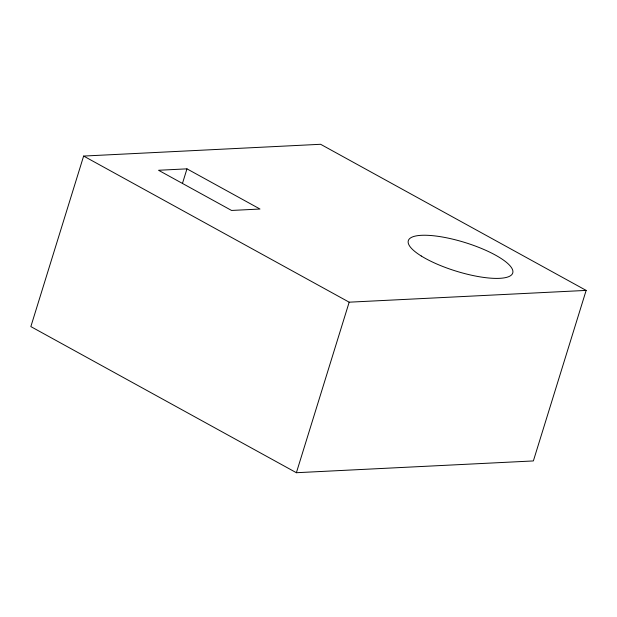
<?xml version="1.0" encoding="UTF-8"?>
<svg xmlns="http://www.w3.org/2000/svg" width="617" height="617" viewBox="0 0 617 617"><rect width="100%" height="100%" fill="white"/><g stroke="black" fill="none" stroke-linecap="round" stroke-linejoin="round"><path stroke-width="0.93" d="M83.634 156.062L30.85 326.594L296.384 472.715L533.366 460.938L586.15 290.406L320.616 144.285L83.634 156.062L349.176 302.183L586.15 290.406M182.431 183.519L186.974 168.85L259.996 209.032L231.56 210.451L158.538 170.269L186.974 168.85M296.384 472.715L349.176 302.183M421.257 256.001A54.666 14.978 17.2 0 0 510.213 275.907A54.666 14.978 17.2 0 0 450.094 238.548A54.666 14.978 17.2 0 0 421.257 256.001"/></g></svg>
